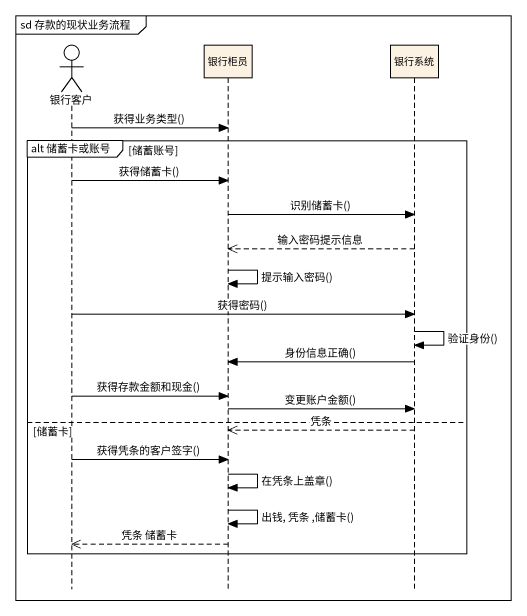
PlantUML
@startuml
mainframe sd 存款的现状业务流程
hide footbox
actor 银行客户
participant 银行柜员
participant 银行系统

银行客户 -> 银行柜员 : 获得业务类型()
group alt 储蓄卡或账号 [储蓄账号]
  银行客户 -> 银行柜员 : 获得储蓄卡()
  银行柜员 -> 银行系统 : 识别储蓄卡()
  银行系统 -->> 银行柜员 : 输入密码提示信息
  银行柜员 -> 银行柜员 : 提示输入密码()
  银行客户 -> 银行系统 : 获得密码()
  银行系统 -> 银行系统 : 验证身份()
  银行系统 -> 银行柜员 : 身份信息正确()
  银行客户 -> 银行柜员 : 获得存款金额和现金()
  银行柜员 -> 银行系统 : 变更账户金额()
else 储蓄卡
  银行系统 -->> 银行柜员 : 凭条
  银行客户 -> 银行柜员 : 获得凭条的客户签字()
  银行柜员 -> 银行柜员 : 在凭条上盖章()
  银行柜员 -> 银行柜员 : 出钱, 凭条 ,储蓄卡()
  银行柜员 -->> 银行客户 : 凭条 储蓄卡
end
@enduml
